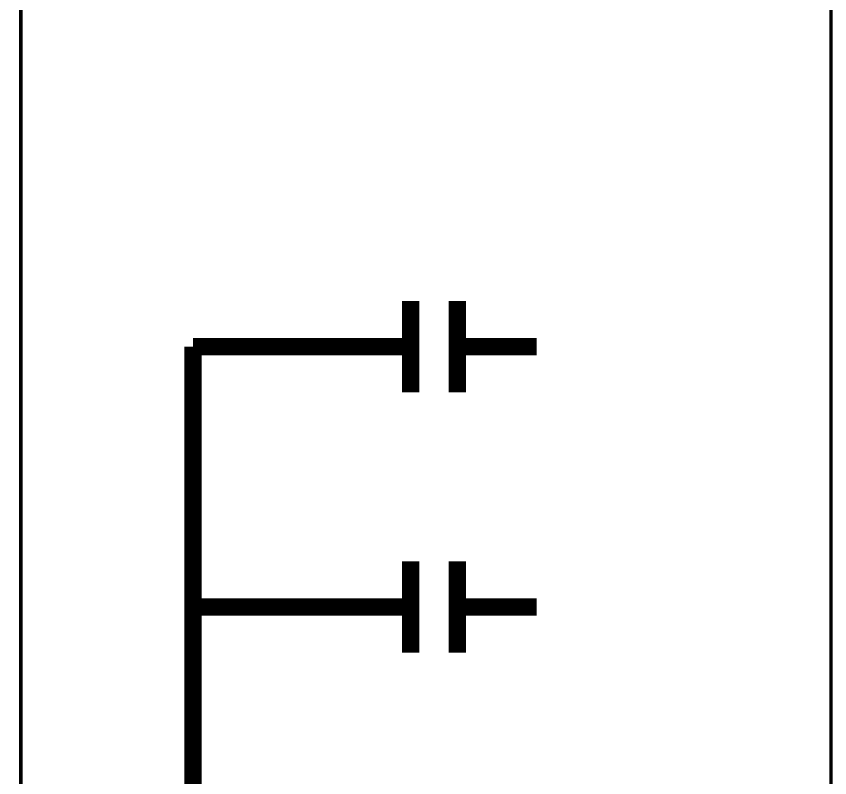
# Model space of a CAD drawing. Header units: millimetres. Extents: x -116965 to 323937, y 291661 to 566926.
# Drawn here: x -48635 to -47932, y 328898 to 329555 of the extents above; entities that cross this region are included whole.
import ezdxf

# ---------------------------------------------------------------- set-up
doc = ezdxf.new("R2010")
doc.units = ezdxf.units.MM
doc.layers.get('0').update_dxf_attribs({"lineweight": 18})
doc.layers.add('C00-00-00', color=7, linetype='Continuous')

msp = doc.modelspace()

# ---------------------------------------------------------------- linework, layer by layer
at = {"color": 1, "lineweight": -3, "ltscale": 5, "const_width": 15}
for points in [[(-48294.469916, 329309.301619), (-48294.469916, 329230.425015)], [(-48254.216442, 329309.301619), (-48254.216442, 329230.425015)], [(-48482.498367, 328371.063101), (-48482.498367, 329269.863317)], [(-48482.498367, 329269.863317), (-48294.469916, 329269.863317)], [(-48254.216442, 329269.863317), (-48185.579942, 329269.863317)], [(-48294.469916, 329084.301619), (-48294.469916, 329005.425015)], [(-48254.216442, 329084.301619), (-48254.216442, 329005.425015)], [(-48482.498367, 329044.863317), (-48294.469916, 329044.863317)], [(-48254.216442, 329044.863317), (-48185.579942, 329044.863317)]]:
    msp.add_lwpolyline(points, dxfattribs=at)
at = {"layer": 'C00-00-00', "lineweight": 211}
for points in [[(-49331.192633, 330439.556236), (-48631.290343, 330439.556236), (-48631.290343, 328239.863317), (-49331.192633, 328239.863317)], [(-48631.290343, 330439.556236), (-47931.388048, 330439.556236), (-47931.388048, 328239.863317), (-48631.290343, 328239.863317)]]:
    msp.add_lwpolyline(points, close=True, dxfattribs=at)
at = {"layer": 'C00-00-00', "lineweight": 100}
for points in [[(-49331.192633, 330339.570192), (-48631.290343, 330339.570192), (-48631.290343, 328339.849361), (-49331.192633, 328339.849361)], [(-48631.290343, 330339.570192), (-47931.388048, 330339.570192), (-47931.388048, 328339.849361), (-48631.290343, 328339.849361)]]:
    msp.add_lwpolyline(points, close=True, dxfattribs=at)

doc.saveas('drawing.dxf')
